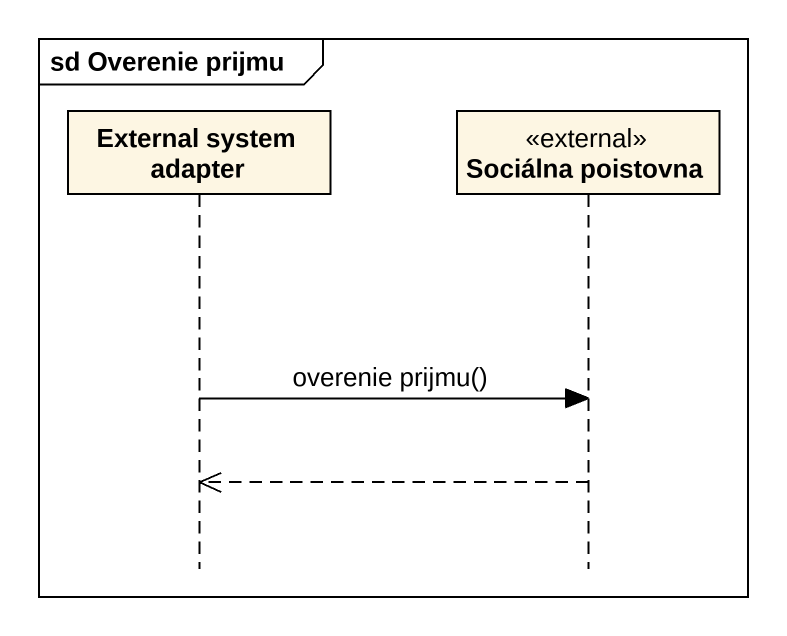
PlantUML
@startuml
mainframe sd Overenie prijmu
hide footbox
participant "External system adapter" as External_system_adapter
participant "Sociálna poistovna" as Sociálna_poistovna <<external>>

External_system_adapter -> Sociálna_poistovna : overenie prijmu()
Sociálna_poistovna -->> External_system_adapter
@enduml
